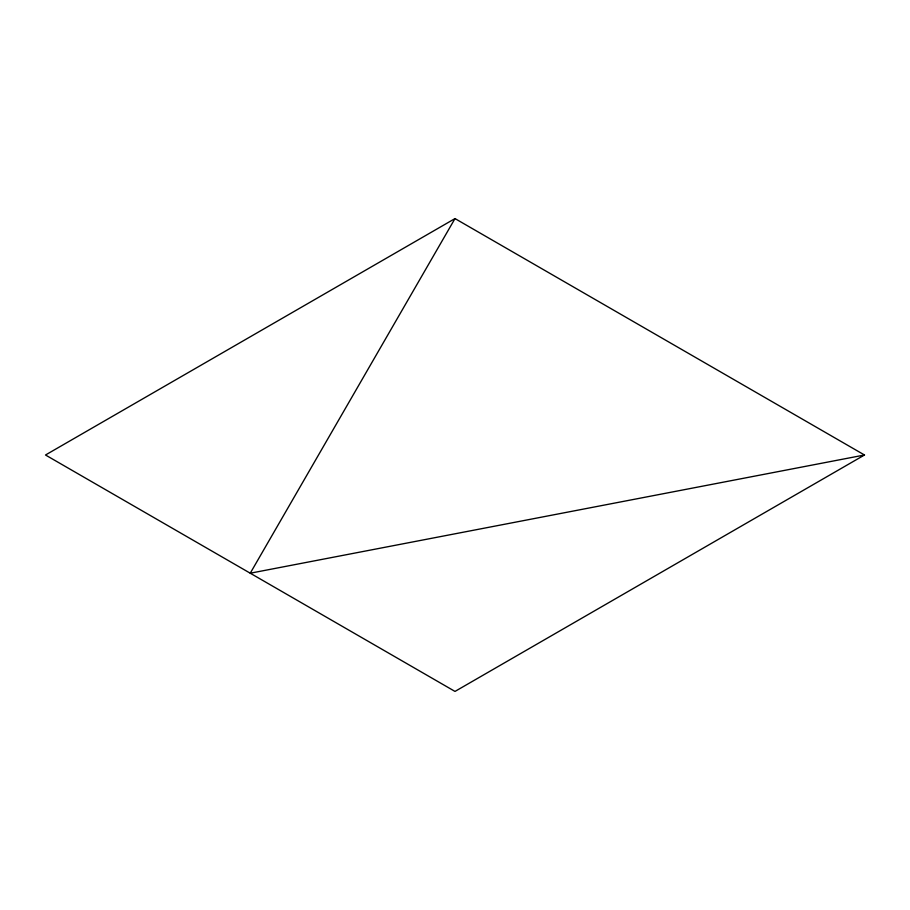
<?xml version="1.0" encoding="UTF-8"?>
<svg xmlns="http://www.w3.org/2000/svg" width="910" height="910" viewBox="0 0 910 910"><rect width="100%" height="100%" fill="white"/><g stroke="black" fill="none" stroke-linecap="round" stroke-linejoin="round"><path stroke-width="1.36" d="M455 218.582L250.25 573.209L864.5 455L455 218.582L45.5 455L455 691.418L864.5 455"/></g></svg>
